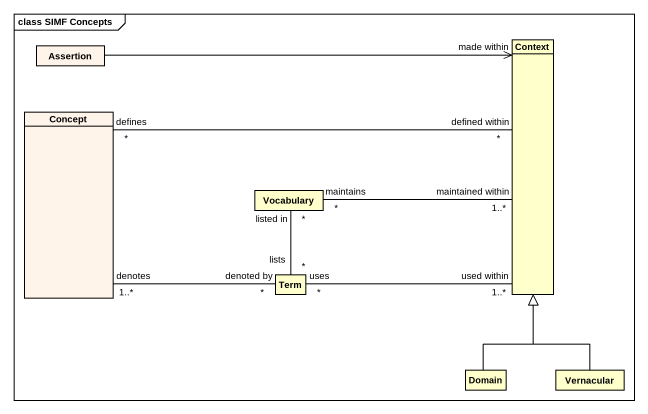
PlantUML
@startuml
mainframe class SIMF Concepts
hide circle
hide empty members
class Context
class Assertion #FFF4EA
class Concept #FFF4EA
class Vocabulary
class Term
class Domain
class Vernacular
Context "maintained within\n1..*" -left- "maintains\n*" Vocabulary
Assertion -right-> "made within" Context
Concept "defines\n*" -right- "defined within\n*" Context
Concept "denotes\n1..*" -right- "denoted by\n*" Term
Vocabulary "listed in\n*" -- "lists\n*" Term
Term "uses\n*" -right- "used within\n1..*" Context
Domain -up-|> Context
Vernacular -up-|> Context
@enduml
